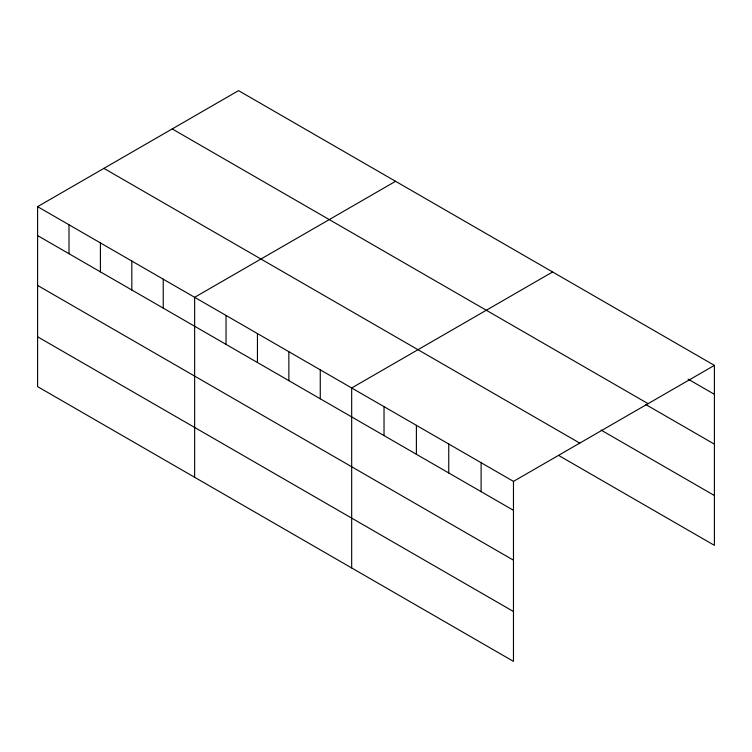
<?xml version="1.0" encoding="UTF-8"?>
<svg xmlns="http://www.w3.org/2000/svg" width="752" height="752" viewBox="0 0 752 752"><rect width="100%" height="100%" fill="white"/><g stroke="black" fill="none" stroke-linecap="round" stroke-linejoin="round"><path stroke-width="1.13" d="M37.6 206.65L513.466 481.383L513.466 661.365L37.6 386.622L37.6 206.65L238.534 90.635L714.4 365.378L714.4 545.35L558.67 455.449M395.571 181.307L194.636 297.313L194.636 477.285M552.607 271.97L351.673 387.976L351.673 567.948M513.466 481.383L714.4 365.378M688.108 379.14L714.4 394.321M172.227 128.921L648.092 403.664M645.639 404.463L714.4 444.159M601.139 430.125L714.4 495.512M103.908 168.363L579.773 443.107M37.6 235.592L513.466 510.326M37.6 285.431L513.466 560.165M37.6 336.783L513.466 611.517M481.111 462.706L481.111 491.648M448.747 444.018L448.747 472.961M416.392 425.341L416.392 454.283M384.028 406.653L384.028 435.596M320.267 369.843L320.267 398.786M288.862 351.71L288.862 380.653M257.447 333.578L257.447 362.52M226.042 315.445L226.042 344.388M163.231 279.18L163.231 308.123M131.826 261.047L131.826 289.99M100.411 242.915L100.411 271.857M69.005 224.782L69.005 253.725"/></g></svg>
